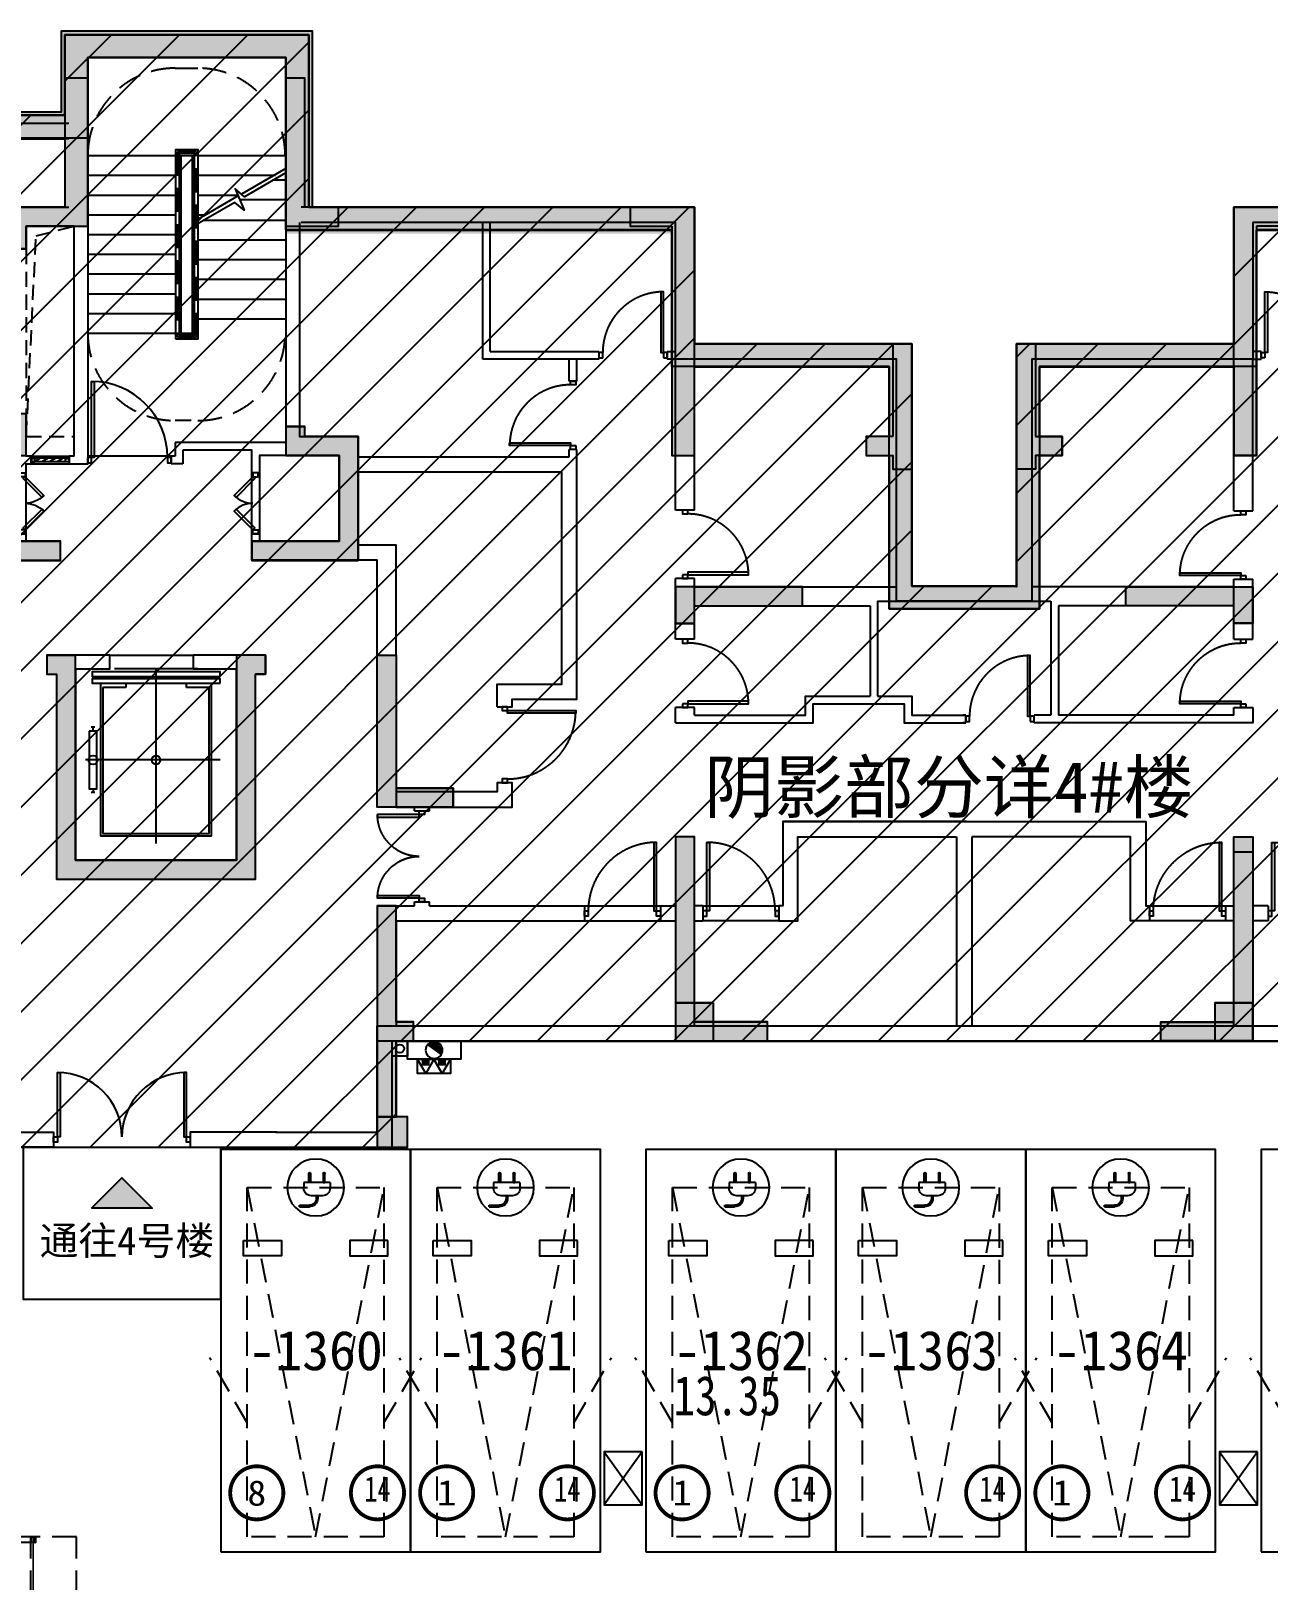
# Model space of a CAD drawing. Header units: millimetres. Extents: x 693907 to 1906102, y -24098 to 332602.
# Drawn here: x 892519 to 908807, y 85661 to 106060 of the extents above; entities that cross this region are included whole.
import ezdxf
from ezdxf.enums import TextEntityAlignment as Align
from ezdxf.xclip import XClip

# ---------------------------------------------------------------- set-up
doc = ezdxf.new("R2010")
doc.units = ezdxf.units.MM
doc.header["$LTSCALE"] = 100
doc.header["$XCLIPFRAME"] = 0
for name, pattern in [('A6-DK-B1F$0$HIDDEN2', [4.7625, 3.175, -1.5875]), ('A6-DK-B1F$0$X-DK-BF1$0$X-DK-BF1$0$DK-WALL-B1F$0$HIDDEN2', [4.7625, 3.175, -1.5875]), ('XG-130-CORE-B1F$0$ACO-DASHED', [3, 2, -1]), ('XG-130-CORE-B1F$0$XG-14CORE-SF$0$X1-CORE-SF$0$HIDDEN2', [4.7625, 3.175, -1.5875])]:
    doc.linetypes.add(name, pattern=pattern)
doc.layers.get('Defpoints').update_dxf_attribs({"color": 189})
for name, color, linetype in [('-ACO-TTLB', 153, 'Continuous'), ('4#-HW-B1F$0$S-HATCH-X', 251, 'Continuous'), ('4#-W-B1F$0$S-COLUMN-S', 2, 'Continuous'), ('4#-W-B1F$0$S-WALL-S', 4, 'Continuous'), ('A-HATCH', 251, 'Continuous'), ('A-ROOM-IDEN', 31, 'Continuous'), ('A-WIND-IDEN', 244, 'Continuous'), ('A6-DK-B1F$0$A-PRKG', 175, 'A6-DK-B1F$0$HIDDEN2'), ('A6-DK-B1F$0$A-PRKG-SIGN', 252, 'Continuous'), ('A6-DK-B1F$0$DK-WALL-B1F$0$A-MARK', 232, 'Continuous'), ('A6-DK-B1F$0$X-DK-BF1$0$X-DK-BF1$0$DK-WALL-B1F$0$A-DOOR', 190, 'Continuous'), ('A6-W-B1$0$S-WALL-S', 4, 'Continuous'), ('a_parking_number', 120, 'Continuous'), ('a_parking_price', 211, 'Continuous'), ('TP-DK-1(xhs)$0$P-J-DIM-L', 70, 'Continuous'), ('TP-DK-1(xhs)$0$P-X-L', 240, 'Continuous'), ('TP-DK-1(xhs)$0$P-X-M', 2, 'Continuous'), ('TP-DK-1(xhs)$0$P-X-X', 1, 'Continuous'), ('X4-B1F$0$A-CONC', 30, 'Continuous'), ('X4-B1F$0$A-DOOR', 190, 'Continuous'), ('X4-B1F$0$A-STAIR', 142, 'Continuous'), ('X4-B1F$0$xref(dwg引用图层)', 7, 'Continuous'), ('XA6-130-S-B1F$0$A-DOOR', 190, 'Continuous'), ('XA6-130-S-B1F$0$A-STAIR', 142, 'Continuous'), ('XA6-130-S-B1F$0$A-WALL', 2, 'Continuous'), ('XG-130-CORE-B1F$0$A-DOOR', 190, 'Continuous'), ('XG-130-CORE-B1F$0$A-EVTR', 193, 'Continuous'), ('XG-130-CORE-B1F$0$A-HOLE-FLOR', 242, 'Continuous'), ('XG-130-CORE-B1F$0$A-SILL', 135, 'Continuous'), ('XG-130-CORE-B1F$0$A-STAIR', 142, 'Continuous'), ('XG-130-CORE-B1F$0$A-WALL', 2, 'Continuous'), ('XG-130-CORE-B1F$0$XG-14CORE-SF$0$A-STAIR', 142, 'Continuous'), ('XG-130-CORE-B1F$0$XG-14CORE-SF$0$X1-CORE-SF$0$A-INDEX', 134, 'Continuous'), ('XG-130-CORE-B1F$0$XG-14CORE-SF$0$X1-CORE-SF$0$A-RAIL', 55, 'Continuous'), ('XG-130-CORE-B1F$0$XG-14CORE-SF$0$X1-CORE-SF$0$A-STAIR', 142, 'Continuous'), ('XG-130-CORE-B1F$0$XU-3A-28F-SF$0$A-WIND', 126, 'Continuous'), ('xref(dwg引用图层)', 7, 'Continuous')]:
    doc.layers.add(name, color=color, linetype=linetype)
for name, color, linetype, plot in [('4#-HW-B1F$0$S-EDIT', 241, 'Continuous', False), ('A6-W-B1$0$S-EDIT', 241, 'Continuous', False), ('XG-130-CORE-B1F$0$XG-14CORE-SF$0$X1-CORE-SF$0$-ACO-PLTW', 220, 'XG-130-CORE-B1F$0$XG-14CORE-SF$0$X1-CORE-SF$0$HIDDEN2', False)]:
    doc.layers.add(name, color=color, linetype=linetype, plot=plot)
doc.layers.add('LVTRY', color=6, linetype='Continuous', lineweight=18)
doc.layers.add('PUB_TEXT', color=7, linetype='Continuous', lineweight=15)
doc.styles.add('-黑体', font='simhei.ttf')
doc.styles.add('华文细黑', font='STXIHEI.TTF')
doc.styles.add('黑体', font='simhei.ttf', dxfattribs={"width": 0.8})

# ---------------------------------------------------------------- blocks, each defined once
blk = doc.blocks.new('*U160')
for p, q in [((-25, 0), (-25, 500)), ((25, 0), (25, 500))]:
    blk.add_line(p, q)
for points in [[(25, 500), (-25, 500), (-25, 450), (25, 450)], [(25, 500), (-25, 500), (-25, 450), (25, 450)], [(22, 497), (-22, 497), (-22, 453), (22, 453)], [(22, 497), (-22, 497), (-22, 453), (22, 453)], [(16, 395), (13, 395), (13, 399), (-16, 445), (-16, 450), (-13, 450), (-13, 446), (16, 400), (16, 395)], [(16, 295), (13, 295), (13, 299), (-16, 345), (-16, 350), (-13, 350), (-13, 346), (16, 300), (16, 295)], [(16, 195), (13, 195), (13, 199), (-16, 245), (-16, 250), (-13, 250), (-13, 246), (16, 200), (16, 195)], [(25, 0), (-25, 0), (-25, 50), (25, 50)], [(25, 0), (-25, 0), (-25, 50), (25, 50)], [(22, 3), (-22, 3), (-22, 47), (22, 47)], [(22, 3), (-22, 3), (-22, 47), (22, 47)], [(16, 95), (13, 95), (13, 99), (-16, 145), (-16, 150), (-13, 150), (-13, 146), (16, 100), (16, 95)]]:
    blk.add_lwpolyline(points, close=True)
blk = doc.blocks.new('*U161')
for points in [[(-1100, -35), (-1050, -35), (-1050, 35), (-1100, 35)], [(-50, -35), (0, -35), (0, 35), (-50, 35)], [(-85, -1035), (-85, -35), (-50, -35), (-50, -1035)]]:
    blk.add_lwpolyline(points, close=True)
blk.add_arc((-50, -35), 1000, 180, 270)
blk = doc.blocks.new('XG-130-CORE-B1F$0$DT-YL')
for p, q in [((13512, 6200), (12412, 6200)), ((12962, 3900), (12962, 6200)), ((12562, 5955), (12262, 5955)), ((12562, 6010), (12562, 5955)), ((13362, 5955), (13362, 6010)), ((13662, 5955), (13362, 5955)), ((12156, 5430), (12106, 5430)), ((12131, 5380), (12131, 5430)), ((13806, 5000), (12031, 5000)), ((12156, 4570), (12106, 4570)), ((12131, 4620), (12131, 4570))]:
    blk.add_line(p, q)
for points in [[(13806, 6100), (13806, 6160), (12118, 6160), (12118, 6100)], [(13806, 6010), (13806, 6070), (12118, 6070), (12118, 6010)], [(12081, 5380), (12081, 4620), (12181, 4620), (12181, 5380)]]:
    blk.add_lwpolyline(points, close=True)
for points in [[(12231, 6010), (12231, 4000), (13693, 4000), (13693, 6010)], [(12262, 5955), (12262, 4030), (13662, 4030), (13662, 5955)]]:
    blk.add_lwpolyline(points)
blk.add_circle((12131, 5000), 60)
at = {"extrusion": (0, 0, -1)}
blk.add_ellipse((12962, 5000), major_axis=(60.1, 0), ratio=0.918919, start_param=4.712389, end_param=10.995574, dxfattribs=at)
blk = doc.blocks.new('*U162')
at = {"linetype": 'ByBlock', "lineweight": -2}
for points in [[(322, 258), (75, 10), (50, 35), (297, 282)], [(478, 258), (725, 10), (750, 35), (503, 282)], [(0, 35), (50, 35), (50, -35), (0, -35)], [(800, 35), (750, 35), (750, -35), (800, -35)]]:
    blk.add_lwpolyline(points, close=True, dxfattribs=at)
for centre, start, end in [((50, 35), 0, 45), ((750, 35), 135, 180)]:
    blk.add_arc(centre, 350, start, end, dxfattribs=at)
blk = doc.blocks.new('XG-130-CORE-B1F')
at = {"const_width": 0.25}
blk.add_lwpolyline([(8240, 9020, 1), (8240, 9020, 1)], format="xyb", close=True, dxfattribs=at)
at = {"layer": 'XG-130-CORE-B1F$0$A-HOLE-FLOR', "linetype": 'XG-130-CORE-B1F$0$ACO-DASHED'}
blk.add_lwpolyline([(8940, 9270), (9570, 9270), (9570, 12040), (8940, 12040)], close=True, dxfattribs=at)
blk.add_lwpolyline([(8940, 9270), (9069, 11912), (9570, 12040)], dxfattribs=at)
at = {"layer": 'XG-130-CORE-B1F$0$A-SILL'}
for points in [[(9005, 9010), (9505, 9010)], [(9005, 8910), (9505, 8910)]]:
    blk.add_lwpolyline(points, dxfattribs=at)
at = {"layer": 'XG-130-CORE-B1F$0$A-STAIR'}
blk.add_lwpolyline([(10040, 6390), (11140, 6390)], dxfattribs=at)
at = {"layer": 'XG-130-CORE-B1F$0$A-WALL'}
for p, q in [((12360, 14260), (12360, 9190)), ((10900, 9190), (10900, 9010)), ((10850, 9010), (10850, 8910)), ((11000, 9090), (11000, 8910))]:
    blk.add_line(p, q, dxfattribs=at)
for points in [[(12360, 14260), (9750, 14260), (9750, 8990)], [(9570, 9010), (9570, 12040), (8940, 12040), (8940, 11740), (8690, 11740), (8690, 12290), (9500, 12290)], [(12540, 11989), (12540, 9270), (13310, 9270), (13310, 7640), (11910, 7640), (11910, 7990), (12010, 7990), (12010, 7890), (13060, 7890), (13060, 9020), (12010, 9020), (12010, 8790), (11910, 8790), (11910, 9090), (11000, 9090)], [(8840, 8790), (8940, 8790), (8940, 8910), (9005, 8910), (9005, 9010), (8940, 9010), (8940, 9570), (8690, 9570), (8690, 9270), (7990, 9270), (7990, 7640), (9390, 7640), (9390, 7890), (8940, 7890), (8940, 7990), (8840, 7990), (8840, 7890), (8240, 7890), (8240, 9020), (8840, 9020)], [(12360, 9190), (10900, 9190)], [(8840, 9020), (8840, 8910)], [(8840, 9020), (8840, 8790)], [(9570, 9010), (9505, 9010)], [(9505, 9010), (9505, 8910), (9750, 8910), (9750, 8990), (9750, 8990)], [(10900, 9010), (10850, 9010)], [(11000, 8910), (10850, 8910)], [(11710, 6390), (11140, 6390), (11140, 6210), (11710, 6210), (11710, 3690), (9590, 3690), (9590, 6210), (10040, 6210), (10040, 6390), (9590, 6390)]]:
    blk.add_lwpolyline(points, dxfattribs=at)
at = {"layer": 'XG-130-CORE-B1F$0$XG-14CORE-SF$0$A-STAIR'}
for p, q in [((8840, 8790), (8840, 7990)), ((8940, 7990), (8940, 8790)), ((11910, 7990), (11910, 8790)), ((12010, 8790), (12010, 7990))]:
    blk.add_line(p, q, dxfattribs=at)
blk.add_lwpolyline([(10850, 9010), (9750, 9010)], dxfattribs=at)
at = {"layer": 'XG-130-CORE-B1F$0$XG-14CORE-SF$0$X1-CORE-SF$0$-ACO-PLTW'}
blk.add_line((11180, 13020), (10930, 13020), dxfattribs=at)
blk.add_lwpolyline([(10930, 13020), (10930, 10580), (11180, 10580), (11180, 13020)], dxfattribs=at)
at = {"layer": 'XG-130-CORE-B1F$0$XG-14CORE-SF$0$X1-CORE-SF$0$A-INDEX'}
for points in [[(12360, 12742), (11815, 12428), (11692, 12530), (11808, 12250), (11685, 12352), (11130, 12032)], [(12360, 12800), (11774, 12462)], [(11731, 12437), (11130, 12090)]]:
    blk.add_lwpolyline(points, dxfattribs=at)
at = {"layer": 'XG-130-CORE-B1F$0$XG-14CORE-SF$0$X1-CORE-SF$0$A-RAIL'}
for points in [[(10905, 10555), (11205, 10555), (11205, 13045), (10905, 13045)], [(10955, 10605), (11155, 10605), (11155, 12995), (10955, 12995)]]:
    blk.add_lwpolyline(points, close=True, dxfattribs=at)
at = {"layer": 'XG-130-CORE-B1F$0$XG-14CORE-SF$0$X1-CORE-SF$0$A-STAIR'}
for p, q in [((9750, 12970), (10905, 12970)), ((10955, 12970), (11155, 12970)), ((10980, 10630), (10980, 12970)), ((11130, 10630), (11130, 12970)), ((11205, 12970), (12360, 12970)), ((9750, 12710), (10905, 12710)), ((10955, 12720), (10980, 12720)), ((11130, 12710), (11155, 12710)), ((11205, 12710), (12222, 12710)), ((12200, 12650), (12360, 12650)), ((9750, 12450), (10905, 12450)), ((10955, 12460), (10980, 12460)), ((11130, 12450), (11155, 12450)), ((11205, 12450), (11721, 12450)), ((11750, 12390), (12360, 12390)), ((9750, 12190), (10905, 12190)), ((10955, 12200), (10980, 12200)), ((11130, 12190), (11155, 12190)), ((11205, 12190), (11304, 12190)), ((11282, 12120), (12360, 12120)), ((9750, 11930), (10905, 11930)), ((10955, 11940), (10980, 11940)), ((11130, 11860), (11155, 11860)), ((11205, 11860), (12360, 11860)), ((9750, 11670), (10905, 11670)), ((10955, 11680), (10980, 11680)), ((11130, 11600), (11155, 11600)), ((11205, 11600), (12360, 11600)), ((9750, 11410), (10905, 11410)), ((10955, 11420), (10980, 11420)), ((11130, 11340), (11155, 11340)), ((11205, 11340), (12360, 11340)), ((9750, 11150), (10905, 11150)), ((10955, 11160), (10980, 11160)), ((11130, 11080), (11155, 11080)), ((11205, 11080), (12360, 11080)), ((9750, 10890), (10905, 10890)), ((10955, 10900), (10980, 10900)), ((11130, 10820), (11155, 10820)), ((11205, 10820), (12360, 10820)), ((9750, 10630), (10905, 10630)), ((10955, 10630), (11155, 10630))]:
    blk.add_line(p, q, dxfattribs=at)
at = {"layer": 'XG-130-CORE-B1F$0$XG-14CORE-SF$0$X1-CORE-SF$0$A-STAIR', "linetype": 'XG-130-CORE-B1F$0$XG-14CORE-SF$0$X1-CORE-SF$0$HIDDEN2'}
for points in [[(10900, 14120), (11200, 14120)], [(11110, 9480), (10900, 9480)]]:
    blk.add_lwpolyline(points, dxfattribs=at)
for centre, start, end in [((10900, 12970), 90, 180), ((11200, 12970), 0, 90), ((10900, 10630), 180, 270), ((11200, 10630), 270, 0)]:
    blk.add_arc(centre, 1150, start, end, dxfattribs=at)
at = {"layer": 'XG-130-CORE-B1F$0$A-DOOR'}
for name, p, rotation in [('*U161', (9750, 8960), 180), ('*U162', (11960, 7990), 90)]:
    blk.add_blockref(name, p, dxfattribs=dict(at, rotation=rotation))
at = {"layer": 'XG-130-CORE-B1F$0$A-DOOR', "xscale": -1, "rotation": 270}
blk.add_blockref('*U162', (8890, 7990), dxfattribs=at)
at = {"layer": 'XG-130-CORE-B1F$0$A-EVTR'}
blk.add_blockref('XG-130-CORE-B1F$0$DT-YL', (-2312, 10), dxfattribs=at)
at = {"layer": 'XG-130-CORE-B1F$0$XU-3A-28F-SF$0$A-WIND', "rotation": 90}
blk.add_blockref('*U160', (9505, 8960), dxfattribs=at)
blk = doc.blocks.new('*U101')
for points in [[(-85, 835), (-85, 35), (-50, 35), (-50, 835)], [(-900, -35), (-850, -35), (-850, 35), (-900, 35)], [(-50, -35), (0, -35), (0, 35), (-50, 35)]]:
    blk.add_lwpolyline(points, close=True)
blk.add_arc((-50, 35), 800, 90, 180)
blk = doc.blocks.new('*U102')
for points in [[(-850, 35), (-900, 35), (-900, -35), (-850, -35)], [(0, 35), (-50, 35), (-50, -35), (0, -35)], [(-815, -835), (-815, -35), (-850, -35), (-850, -835)]]:
    blk.add_lwpolyline(points, close=True)
blk.add_arc((-850, -35), 800, 270, 0)
blk = doc.blocks.new('*U98')
for points in [[(-815, 835), (-815, 35), (-850, 35), (-850, 835)], [(-850, -35), (-900, -35), (-900, 35), (-850, 35)], [(0, -35), (-50, -35), (-50, 35), (0, 35)]]:
    blk.add_lwpolyline(points, close=True)
blk.add_arc((-850, 35), 800, 0, 90)
blk = doc.blocks.new('*U95')
at = {"linetype": 'ByBlock', "lineweight": -2}
for points in [[(0, -35), (50, -35), (50, 35), (0, 35)], [(1150, -35), (1200, -35), (1200, 35), (1150, 35)], [(85, -585), (85, -35), (50, -35), (50, -585)], [(1115, -585), (1115, -35), (1150, -35), (1150, -585)]]:
    blk.add_lwpolyline(points, close=True, dxfattribs=at)
for centre, start, end in [((50, -35), 270, 0), ((1150, -35), 180, 270)]:
    blk.add_arc(centre, 550, start, end, dxfattribs=at)
blk = doc.blocks.new('*U96')
at = {"color": 0, "linetype": 'ByBlock', "lineweight": -2}
for points in [[(50, -35), (0, -35), (0, 35), (50, 35)], [(1000, -35), (950, -35), (950, 35), (1000, 35)], [(85, -935), (85, -35), (50, -35), (50, -935)]]:
    blk.add_lwpolyline(points, close=True, dxfattribs=at)
blk.add_arc((50, -35), 900, 270, 0, dxfattribs=at)
blk = doc.blocks.new('*U97')
at = {"color": 0, "linetype": 'ByBlock', "lineweight": -2}
for points in [[(85, 935), (85, 35), (50, 35), (50, 935)], [(50, 35), (0, 35), (0, -35), (50, -35)], [(1000, 35), (950, 35), (950, -35), (1000, -35)]]:
    blk.add_lwpolyline(points, close=True, dxfattribs=at)
blk.add_arc((50, 35), 900, 360, 90, dxfattribs=at)
blk = doc.blocks.new('*U99')
at = {"color": 0, "linetype": 'ByBlock', "lineweight": -2}
for points in [[(85, 935), (85, 35), (50, 35), (50, 935)], [(50, 35), (0, 35), (0, -35), (50, -35)], [(1000, 35), (950, 35), (950, -35), (1000, -35)]]:
    blk.add_lwpolyline(points, close=True, dxfattribs=at)
blk.add_arc((50, 35), 900, 360, 90, dxfattribs=at)
blk = doc.blocks.new('XA6-130-S-B1F')
at = {"layer": 'XA6-130-S-B1F$0$A-STAIR'}
for points in [[(16290, 3090), (17290, 3090)], [(17850, 3090), (18850, 3090)], [(23730, 3090), (24730, 3090)], [(16290, 2890), (17290, 2890)], [(18850, 2890), (17850, 2890)], [(24730, 2890), (23730, 2890)]]:
    blk.add_lwpolyline(points, dxfattribs=at)
at = {"layer": 'XA6-130-S-B1F$0$A-WALL'}
for points in [[(9500, 13390), (5680, 13390), (5680, 12290), (3560, 12290), (3560, 10490), (700, 10490)], [(9500, 13190), (5880, 13190), (5880, 12090), (3810, 12090), (3810, 10290), (900, 10290), (900, 7090), (150, 7090), (150, 1510), (7740, 1510), (7740, 110), (9750, 110)], [(30020, 12290), (24840, 12290), (24840, 10490), (21980, 10490), (21980, 7300), (20600, 7300), (20600, 10490), (17740, 10490), (17740, 12290), (12560, 12290)], [(12540, 12090), (12540, 9270)], [(30020, 12090), (25090, 12090), (25090, 10290), (22180, 10290), (22180, 7100), (20400, 7100), (20400, 10290), (17490, 10290), (17490, 12090), (12560, 12090)], [(14950, 10290), (14950, 12090)], [(15050, 10390), (15050, 12090)], [(3560, 10490), (700, 10490), (700, 7290), (-100, 7290), (-100, 1310), (7540, 1310), (7540, -90), (9750, -90)], [(16480, 10290), (14950, 10290)], [(15050, 10390), (16480, 10390)], [(16090, 10000), (16090, 10290)], [(16190, 10000), (16190, 10290)], [(16480, 10390), (16480, 10290)], [(17380, 10390), (17490, 10390)], [(17380, 10390), (17380, 10290)], [(17490, 10290), (17380, 10290)], [(17490, 8300), (17490, 10290)], [(17740, 8300), (17740, 10290)], [(24840, 8290), (24840, 10290)], [(25200, 10390), (25090, 10390)], [(25090, 8290), (25090, 10290)], [(25090, 10290), (25200, 10290)], [(25200, 10390), (25200, 10290)], [(16190, 10000), (16090, 10000)], [(12560, 9270), (13310, 9270)], [(13310, 9000), (13310, 9270)], [(13310, 9000), (16090, 9000)], [(15140, 5710), (15340, 5710), (15340, 5810), (16190, 5810), (16190, 9000)], [(16090, 9000), (16090, 9100)], [(16190, 9100), (16090, 9100)], [(16190, 9000), (16190, 9100)], [(13810, 6390), (13810, 7840), (13310, 7840), (13310, 8800)], [(15140, 5710), (15140, 6010), (15990, 6010), (15990, 8800), (13310, 8800)], [(17740, 8300), (17490, 8300)], [(24840, 8290), (25090, 8290)], [(13560, 6390), (13560, 7640), (13310, 7640)], [(17490, 6600), (17490, 7400)], [(17740, 7400), (17490, 7400)], [(17740, 6600), (17740, 7400)], [(24840, 7390), (25090, 7390)], [(24840, 6600), (24840, 7390)], [(25090, 6600), (25090, 7390)], [(17740, 7290), (20400, 7290)], [(24840, 7290), (22180, 7290)], [(17740, 7040), (20050, 7040)], [(20050, 7040), (20050, 5850)], [(20150, 7100), (22430, 7100)], [(20150, 7100), (20150, 5850)], [(22430, 7100), (22430, 5600)], [(24830, 7040), (22530, 7040)], [(22530, 7040), (22530, 5600)], [(17740, 6600), (17490, 6600)], [(24840, 6600), (25090, 6600)], [(9210, 6390), (9210, 6140)], [(9210, 6390), (9590, 6390)], [(12090, 6390), (11710, 6390)], [(12090, 6390), (12090, 6140)], [(9210, 6140), (9340, 6140)], [(9590, 6210), (9590, 3690), (11710, 3690), (11710, 6210)], [(12090, 6140), (11960, 6140)], [(17490, 5500), (19300, 5500), (19300, 5750), (20500, 5750), (20500, 5500), (21310, 5500)], [(17740, 5600), (19200, 5600), (19200, 5850), (20050, 5850)], [(20150, 5850), (20600, 5850), (20600, 5600), (21310, 5600)], [(17490, 5500), (17490, 5700)], [(17740, 5700), (17490, 5700)], [(17740, 5600), (17740, 5700)], [(21310, 5600), (21270, 5600)], [(21310, 5500), (21310, 5600)], [(21310, 5500), (21310, 5600)], [(25090, 5700), (25090, 5500), (22210, 5500)], [(22430, 5600), (22210, 5600)], [(22210, 5500), (22210, 5600)], [(24840, 5600), (22530, 5600)], [(24840, 5700), (25090, 5700)], [(24840, 5600), (24840, 5700)], [(21310, 5500), (21270, 5500)], [(14250, 4390), (15340, 4390), (15340, 4710), (15140, 4710), (15140, 4590), (13810, 4590)], [(13810, 4390), (14050, 4390)], [(14050, 4340), (14050, 4390)], [(14050, 4340), (14250, 4340)], [(14250, 4340), (14250, 4390)], [(21320, 4200), (18900, 4200), (18900, 3090), (18850, 3090), (18850, 2890), (19100, 2890), (19100, 4000), (21190, 4000)], [(18900, 4200), (23680, 4200), (23680, 3090), (23730, 3090), (23730, 2890), (23480, 2890), (23480, 4000), (21390, 4000)], [(21190, 4000), (21190, 1510)], [(21390, 4000), (21390, 1510)], [(24840, 1510), (24840, 3800), (25090, 3800), (25090, 1510)], [(13560, 3090), (14050, 3090)], [(13560, 3090), (13560, 1510)], [(14050, 3140), (14250, 3140)], [(14050, 3090), (14050, 3140)], [(14050, 3140), (14250, 3140)], [(14250, 3090), (14250, 3140)], [(14250, 3090), (16290, 3090)], [(16290, 3090), (16290, 2890)], [(17290, 3090), (17490, 3090)], [(17290, 3090), (17290, 2890)], [(17850, 3090), (17740, 3090)], [(17850, 3090), (17850, 2890)], [(24730, 3090), (24730, 2890)], [(24730, 3090), (24840, 3090)], [(25290, 3090), (25090, 3090)], [(25290, 3090), (25290, 2890)], [(13810, 2890), (16290, 2890)], [(13810, 2890), (13810, 1510)], [(17290, 2890), (17490, 2890)], [(17740, 1510), (17740, 2890)], [(17740, 2890), (17850, 2890)], [(24840, 2890), (24730, 2890)], [(24840, 1510), (24840, 2890)], [(25290, 2890), (25090, 2890)], [(11550, 110), (13560, 110), (13560, 1510), (29020, 1510), (29020, 110), (31030, 110)], [(11550, -90), (13760, -90), (13760, 1310), (28820, 1310), (28820, -90), (31030, -90)]]:
    blk.add_lwpolyline(points, dxfattribs=at)
at = {"layer": 'XA6-130-S-B1F$0$A-DOOR'}
for name, p in [('*U101', (17380, 10340)), ('*U97', (17850, 2990))]:
    blk.add_blockref(name, p, dxfattribs=at)
at = {"layer": 'XA6-130-S-B1F$0$A-DOOR', "xscale": -1}
for name, p in [('*U101', (25200, 10340)), ('*U97', (24730, 2990))]:
    blk.add_blockref(name, p, dxfattribs=at)
at = {"layer": 'XA6-130-S-B1F$0$A-DOOR'}
for name, p, rotation in [('*U98', (16140, 10000), 90), ('*U102', (17615, 8300), 90), ('*U102', (17615, 6600), 90), ('*U102', (21310, 5550), 180), ('*U99', (15240, 5710), 270), ('*U96', (17290, 2990), 180)]:
    blk.add_blockref(name, p, dxfattribs=dict(at, rotation=rotation))
at = {"layer": 'XA6-130-S-B1F$0$A-DOOR', "xscale": -1}
for name, p, rotation in [('*U102', (24965, 8290), 270), ('*U102', (24965, 6600), 270), ('*U95', (14150, 3140), 270), ('*U96', (25290, 2990), 180)]:
    blk.add_blockref(name, p, dxfattribs=dict(at, rotation=rotation))
blk = doc.blocks.new('*U154')
at = {"linetype": 'ByBlock', "lineweight": -2}
for points in [[(85, 885), (85, 35), (50, 35), (50, 885)], [(1715, 885), (1715, 35), (1750, 35), (1750, 885)], [(0, 35), (50, 35), (50, -35), (0, -35)], [(1750, 35), (1800, 35), (1800, -35), (1750, -35)]]:
    blk.add_lwpolyline(points, close=True, dxfattribs=at)
for centre, start, end in [((50, 35), 0, 90), ((1750, 35), 90, 180)]:
    blk.add_arc(centre, 850, start, end, dxfattribs=at)
blk = doc.blocks.new('X4-B1F')
at = {"layer": 'X4-B1F$0$A-CONC'}
for points in [[(8162, 110), (9300, 110), (9300, -90), (8269, -90)], [(12238, 110), (11100, 110), (11100, -90), (12342, -90)]]:
    blk.add_lwpolyline(points, dxfattribs=at)
at = {"layer": 'X4-B1F$0$A-STAIR'}
for points in [[(8900, -90), (11500, -90)], [(8900, -90), (8900, -2090), (11500, -2090), (11500, -90)]]:
    blk.add_lwpolyline(points, dxfattribs=at)
ref = blk.add_blockref('XA6-130-S-B1F', (0, 0))
XClip(ref).set_block_clipping_path([(-2000.0000000001, -1000), (8285.099959881, -1000), (8285.099959881, 1240.1551048407), (12225.9127368871, 1240.1551048407), (12225.9127368871, -1000), (30200.0000062791, -1000), (30200.0000062791, 988.1513890704), (33245.6530441269, 988.1513890704), (33245.6530441269, -1000), (43579.9999999999, -1000), (43579.9999999999, 14900), (-2000.0000000001, 14900)])
at = {"layer": 'X4-B1F$0$A-DOOR'}
blk.add_blockref('*U154', (9300, 10), dxfattribs=at)
at = {"layer": 'X4-B1F$0$xref(dwg引用图层)'}
blk.add_blockref('XG-130-CORE-B1F', (0, 0), dxfattribs=at)
blk = doc.blocks.new('4#-HW-B1F')
at = {"layer": '4#-HW-B1F$0$S-HATCH-X'}
for points in [[(33180, 13540), (37180, 13540), (37180, 12290), (39020, 12290), (39020, 10490), (41880, 10490), (41880, 7290), (42680, 7290), (42680, 6390), (43680, 6390), (43680, 2790), (42680, 2790), (42680, 1310), (35140, 1310), (35140, 310), (35140, -90), (33150, -90), (33150, 210), (34840, 210), (34840, 310), (34840, 1610), (42380, 1610), (42380, 3090), (43380, 3090), (43380, 6090), (42380, 6090), (42380, 6990), (41580, 6990), (41580, 10190), (38720, 10190), (38720, 11990), (36830, 11990), (36830, 13190), (32830, 13190), (32830, 14260), (30220, 14260), (30220, 11990), (25140, 11990), (25140, 10190), (22280, 10190), (22280, 7000), (20300, 7000), (20300, 10190), (17440, 10190), (17440, 11940), (12360, 11940), (12360, 14260), (9750, 14260), (9750, 13190), (5880, 13190), (5880, 11990), (3860, 11990), (3860, 10190), (950, 10190), (950, 10490), (3560, 10490), (3560, 12290), (5530, 12290), (5530, 13540), (9400, 13540), (9400, 14610), (12710, 14610), (12710, 12290), (17740, 12290), (17740, 10490), (20600, 10490), (20600, 7300), (21980, 7300), (21980, 10490), (24840, 10490), (24840, 12290), (29870, 12290), (29870, 14610), (33180, 14610)], [(8690, 11740), (8940, 11740), (8940, 12040), (9750, 12040), (9750, 13990), (9450, 13990), (9450, 12290), (8690, 12290)], [(12360, 12040), (13050, 12040), (13050, 12290), (12610, 12290), (12610, 13990), (12360, 13990)], [(17440, 12040), (17440, 9020), (17740, 9020), (17740, 12290), (16890, 12290), (16890, 12040)], [(25140, 12040), (25140, 9020), (24840, 9020), (24840, 12290), (25690, 12290), (25690, 12040)], [(20350, 9270), (20000, 9270), (20000, 9020), (20350, 9020), (20350, 8840), (20600, 8840), (20600, 10490), (20350, 10490)], [(22230, 9270), (22580, 9270), (22580, 9020), (22230, 9020), (22230, 8840), (21980, 8840), (21980, 10490), (22230, 10490)], [(7990, 9270), (7990, 7640), (9390, 7640), (9390, 7710), (9390, 7890), (8240, 7890), (8240, 9020), (8940, 9020), (8940, 9570), (8690, 9570), (8690, 9270)], [(13060, 7890), (11910, 7890), (11910, 7710), (11910, 7640), (13310, 7640), (13310, 9270), (12610, 9270), (12610, 9400), (12360, 9400), (12360, 9020), (13060, 9020)], [(17490, 6810), (17740, 6810), (17740, 7040), (19160, 7040), (19160, 7290), (19060, 7290), (17490, 7290)], [(25090, 6810), (24840, 6810), (24840, 7040), (23420, 7040), (23420, 7290), (23520, 7290), (25090, 7290)], [(9590, 6390), (9210, 6390), (9210, 6140), (9340, 6140), (9340, 3440), (11960, 3440), (11960, 6140), (12090, 6140), (12090, 6390), (11710, 6390), (11710, 3690), (9590, 3690)], [(13560, 6390), (13810, 6390), (13810, 4390), (13560, 4390)], [(14560, 4390), (14560, 4640), (13810, 4640), (13810, 4390)], [(17490, 1310), (18700, 1310), (18700, 1560), (17740, 1560), (17740, 4000), (17490, 4000)], [(25090, 1310), (23880, 1310), (23880, 1560), (24840, 1560), (24840, 4000), (25090, 4000)], [(13560, 1310), (14040, 1310), (14040, 1560), (13810, 1560), (13810, 3090), (13560, 3090)], [(17990, 1810), (17490, 1810), (17490, 1310), (17990, 1310)], [(25090, 1810), (24590, 1810), (24590, 1310), (25090, 1310)], [(13560, 310), (13560, 1310), (13810, 1310), (13810, 310)], [(13960, 310), (13560, 310), (13560, -90), (13960, -90)]]:
    blk.add_hatch(color=256, dxfattribs=at).paths.add_polyline_path(points)
at = {"layer": '4#-HW-B1F$0$S-EDIT'}
for points in [[(36830, 13190), (32830, 13190), (32830, 14260), (30220, 14260), (30220, 11990), (25140, 11990), (25140, 10190), (22280, 10190), (22280, 7000), (20300, 7000), (20300, 10190), (17440, 10190), (17440, 11990), (12360, 11990), (12360, 14260), (9750, 14260), (9750, 13200), (5850, 13200)], [(5550, 13500), (9450, 13500), (9450, 14560), (12660, 14560), (12660, 12290), (17740, 12290), (17740, 10490), (20600, 10490), (20600, 7300), (21980, 7300), (21980, 10490), (24840, 10490), (24840, 12290), (29920, 12290), (29920, 14560), (33130, 14560), (33130, 13490), (37130, 13490)], [(13810, 4640), (14560, 4640), (14560, 4390), (13810, 4390)]]:
    blk.add_lwpolyline(points, dxfattribs=at)
for points in [[(8690, 11740), (8940, 11740), (8940, 12040), (9750, 12040), (9750, 13990), (9450, 13990), (9450, 12290), (8690, 12290)], [(12360, 12040), (13050, 12040), (13050, 12290), (12610, 12290), (12610, 13990), (12360, 13990)], [(17440, 12040), (17440, 9020), (17740, 9020), (17740, 12290), (16890, 12290), (16890, 12040)], [(25140, 12040), (25140, 9020), (24840, 9020), (24840, 12290), (25690, 12290), (25690, 12040)], [(20350, 9270), (20000, 9270), (20000, 9020), (20350, 9020), (20350, 8840), (20600, 8840), (20600, 10490), (20350, 10490)], [(22230, 9270), (22580, 9270), (22580, 9020), (22230, 9020), (22230, 8840), (21980, 8840), (21980, 10490), (22230, 10490)], [(7990, 9270), (7990, 7640), (9390, 7640), (9390, 7710), (9390, 7710), (9390, 7890), (8240, 7890), (8240, 9020), (8940, 9020), (8940, 9570), (8690, 9570), (8690, 9270)], [(13060, 7890), (11910, 7890), (11910, 7710), (11910, 7710), (11910, 7640), (13310, 7640), (13310, 9270), (12610, 9270), (12610, 9400), (12360, 9400), (12360, 9020), (13060, 9020)], [(17490, 6810), (17740, 6810), (17740, 7040), (19160, 7040), (19160, 7290), (19060, 7290), (19060, 7290), (17490, 7290)], [(25090, 6810), (24840, 6810), (24840, 7040), (23420, 7040), (23420, 7290), (23520, 7290), (23520, 7290), (25090, 7290)], [(9590, 6390), (9210, 6390), (9210, 6140), (9340, 6140), (9340, 3440), (11960, 3440), (11960, 6140), (12090, 6140), (12090, 6390), (11710, 6390), (11710, 3690), (9590, 3690)], [(13560, 6390), (13810, 6390), (13810, 4390), (13560, 4390)], [(17490, 1310), (18700, 1310), (18700, 1560), (17740, 1560), (17740, 4000), (17490, 4000)], [(25090, 1310), (23880, 1310), (23880, 1560), (24840, 1560), (24840, 4000), (25090, 4000)], [(13560, 1310), (14040, 1310), (14040, 1560), (13810, 1560), (13810, 3090), (13560, 3090)], [(17990, 1810), (17490, 1810), (17490, 1310), (17990, 1310)], [(25090, 1810), (24590, 1810), (24590, 1310), (25090, 1310)], [(13560, 310), (13560, 1310), (13810, 1310), (13810, 310)], [(13960, 310), (13560, 310), (13560, -90), (13960, -90)]]:
    blk.add_lwpolyline(points, close=True, dxfattribs=at)
blk = doc.blocks.new('4#-W-B1F')
at = {"layer": '4#-W-B1F$0$S-COLUMN-S'}
for points in [[(17990, 1808.870049), (17490, 1808.870049), (17490, 1308.870049), (17990, 1308.870049)], [(25090, 1808.870049), (24590, 1808.870049), (24590, 1308.870049), (25090, 1308.870049)], [(13960, 308.870049), (13560, 308.870049), (13560, -91.129951), (13960, -91.129951)]]:
    blk.add_lwpolyline(points, close=True, dxfattribs=at)
at = {"layer": '4#-W-B1F$0$S-WALL-S', "color": 0, "linetype": 'ByBlock', "lineweight": -2}
for points in [[(37180, 13538.870049), (33180, 13538.870049), (33180, 14608.870049), (29870, 14608.870049), (29870, 12288.870049), (24840, 12288.870049), (24840, 10488.870049), (21980, 10488.870049), (21980, 7298.870049), (20600, 7298.870049), (20600, 10488.870049), (17740, 10488.870049), (17740, 12288.870049), (12710, 12288.870049), (12710, 14608.870049), (9400, 14608.870049), (9400, 13538.870049), (5530, 13538.870049)], [(5880, 13188.870049), (9450, 13188.870049), (9450, 12288.870049), (8690, 12288.870049)], [(8940, 12038.870049), (9750, 12038.870049), (9750, 13198.870049), (9750, 14258.870049), (12360, 14258.870049), (12360, 11988.870049), (17440, 11988.870049), (17440, 10188.870049), (17440, 9018.870049), (17740, 9018.870049), (17740, 10188.870049), (20300, 10188.870049), (20300, 9268.870049), (20000, 9268.870049), (20000, 9018.870049), (20300, 9018.870049), (20300, 6998.870049), (22280, 6998.870049), (22280, 9018.870049), (22580, 9018.870049), (22580, 9268.870049), (22280, 9268.870049), (22280, 10188.870049), (24840, 10188.870049), (24840, 9018.870049), (25140, 9018.870049), (25140, 10188.870049), (25140, 11988.870049), (30220, 11988.870049)], [(13810, 4388.870049), (14560, 4388.870049), (14560, 4638.870049), (13810, 4638.870049)]]:
    blk.add_lwpolyline(points, dxfattribs=at)
for points in [[(7990, 9268.870049), (7990, 7638.870049), (9390, 7638.870049), (9390, 7708.870049), (9390, 7708.870049), (9390, 7888.870049), (8240, 7888.870049), (8240, 9018.870049), (8940, 9018.870049), (8940, 9568.870049), (8690, 9568.870049), (8690, 9268.870049)], [(13060, 7888.870049), (11910, 7888.870049), (11910, 7708.870049), (11910, 7708.870049), (11910, 7638.870049), (13310, 7638.870049), (13310, 9268.870049), (12610, 9268.870049), (12610, 9398.870049), (12360, 9398.870049), (12360, 9018.870049), (13060, 9018.870049)], [(17490, 6808.870049), (17740, 6808.870049), (17740, 7038.870049), (19160, 7038.870049), (19160, 7288.870049), (19060, 7288.870049), (19060, 7288.870049), (17490, 7288.870049)], [(25090, 6808.870049), (24840, 6808.870049), (24840, 7038.870049), (23420, 7038.870049), (23420, 7288.870049), (23520, 7288.870049), (23520, 7288.870049), (25090, 7288.870049)], [(9590, 6388.870049), (9210, 6388.870049), (9210, 6138.870049), (9340, 6138.870049), (9340, 3438.870049), (11960, 3438.870049), (11960, 6138.870049), (12090, 6138.870049), (12090, 6388.870049), (11710, 6388.870049), (11710, 3688.870049), (9590, 3688.870049)], [(13810, 4388.870049), (13560, 4388.870049), (13560, 6388.870049), (13810, 6388.870049)], [(17490, 1308.870049), (18700, 1308.870049), (18700, 1558.870049), (17740, 1558.870049), (17740, 3998.870049), (17490, 3998.870049)], [(25090, 1308.870049), (23880, 1308.870049), (23880, 1558.870049), (24840, 1558.870049), (24840, 3998.870049), (25090, 3998.870049)], [(13560, 1308.870049), (13560, 308.870049), (13810, 308.870049), (13810, 1308.870049), (14040, 1308.870049), (14040, 1558.870049), (13810, 1558.870049), (13810, 3088.870049), (13560, 3088.870049)]]:
    blk.add_lwpolyline(points, close=True, dxfattribs=at)
blk = doc.blocks.new('BF1')
at = {"layer": 'xref(dwg引用图层)'}
for name in ['4#-HW-B1F', '4#-W-B1F']:
    blk.add_blockref(name, (141300, 91450), dxfattribs=at)
blk = doc.blocks.new('TP-DK-1(xhs)$0$PG01.1')
at = {"color": 1}
for p, q in [((108, 187), (0, 0)), ((80, 72), (66, 58)), ((89, 72), (66, 48)), ((99, 72), (66, 39)), ((109, 72), (66, 29)), ((118, 72), (66, 20)), ((128, 72), (66, 10)), ((138, 72), (66, 0)), ((147, 72), (76, 0)), ((150, 65), (85, 0)), ((150, 56), (94, 0)), ((150, 46), (104, 0)), ((216, 0), (108, 187)), ((150, 36), (114, 0)), ((150, 27), (123, 0)), ((150, 17), (133, 0)), ((150, 8), (142, 0)), ((324, 187), (216, 0)), ((296, 72), (282, 58)), ((305, 72), (282, 48)), ((315, 72), (282, 39)), ((325, 72), (282, 29)), ((334, 72), (282, 20)), ((344, 72), (282, 10)), ((354, 72), (282, 0)), ((363, 72), (292, 0)), ((366, 65), (301, 0)), ((366, 56), (310, 0)), ((366, 46), (320, 0)), ((432, 0), (324, 187)), ((366, 36), (330, 0)), ((366, 27), (339, 0)), ((366, 17), (349, 0)), ((366, 8), (358, 0))]:
    blk.add_line(p, q, dxfattribs=at)
at = {"color": 2}
for p, q in [((0, 0), (216, 0)), ((216, 0), (432, 0))]:
    blk.add_line(p, q, dxfattribs=at)
at = {"color": 1}
for points in [[(0, 0), (436, 0), (436, 190), (0, 190)], [(66, 72), (150, 72), (150, 0), (66, 0)], [(282, 72), (366, 72), (366, 0), (282, 0)]]:
    blk.add_lwpolyline(points, close=True, dxfattribs=at)
blk = doc.blocks.new('TP-DK-1(xhs)$0$PG02.4')
blk.add_hatch(color=1).paths.add_polyline_path([(265, 48, 0.699012), (461, 120, 0.141488), (444, 179)])
at = {"color": 1}
blk.add_line((265, 48), (444, 179), dxfattribs=at)
blk.add_lwpolyline([(0, 0), (700, 0), (700, 240), (0, 240)], close=True, dxfattribs=at)
blk.add_circle((350, 120), 111, dxfattribs=at)
blk = doc.blocks.new('TP-DK-1(xhs)')
at = {"layer": 'TP-DK-1(xhs)$0$P-J-DIM-L', "color": 8, "true_color": 0x808080}
blk.add_lwpolyline([(155260, 92760), (155260, 92560), (155060, 92560), (155060, 92760)], close=True, dxfattribs=at)
at = {"layer": 'TP-DK-1(xhs)$0$P-X-L'}
blk.add_circle((155160, 92660), 55, dxfattribs=at)
at = {"layer": 'TP-DK-1(xhs)$0$P-X-M', "extrusion": (0, 0, -1), "zscale": -1, "rotation": 180}
blk.add_blockref('TP-DK-1(xhs)$0$PG01.1', (-155392, 92520), dxfattribs=at)
at = {"layer": 'TP-DK-1(xhs)$0$P-X-X', "xscale": -1, "rotation": 180}
blk.add_blockref('TP-DK-1(xhs)$0$PG02.4', (155260, 92760), dxfattribs=at)
blk = doc.blocks.new('A6-W-B1$0$Z-1')
at = {"layer": 'A6-W-B1$0$S-EDIT'}
for p, q in [((91833, 54151), (92533, 54651)), ((91833, 54651), (92533, 54151))]:
    blk.add_line(p, q, dxfattribs=at)
at = {"layer": 'A6-W-B1$0$S-WALL-S', "color": 0, "linetype": 'ByBlock', "lineweight": -2}
blk.add_lwpolyline([(91833, 54651), (91833, 54151), (92533, 54151), (92533, 54651), (91833, 54651)], dxfattribs=at)
blk = doc.blocks.new('A6-W-B1', base_point=(85957, 40190))
at = {"layer": 'A6-W-B1$0$S-WALL-S', "rotation": 270}
for p in [(189656, 219373), (197756, 219373)]:
    blk.add_blockref('A6-W-B1$0$Z-1', p, dxfattribs=at)
blk = doc.blocks.new('A6-DK-B1F$0$DK-WALL-B1F$0$CD')
at = {"linetype": 'ByBlock'}
for p, q in [((469, 427), (469, 165)), ((509, 427), (469, 427)), ((509, 427), (509, 165)), ((-130, -382), (-130, 312)), ((-130, 312), (19, 312)), ((219, -182), (219, 112)), ((-130, -382), (19, -382)), ((219, -15), (289, -15)), ((219, -55), (289, -55))]:
    blk.add_line(p, q, dxfattribs=at)
for points in [[(-371, 133), (-130, 133), (-130, 175), (-371, 175)], [(-371, -203), (-130, -203), (-130, -245), (-371, -245)]]:
    blk.add_lwpolyline(points, dxfattribs=at)
blk.add_circle((0, 0), 750, dxfattribs=at)
for centre, radius, start, end in [((-371, 154), 20.7, 90, 270), ((19, 112), 200, 0, 90), ((289, 165), 220, 270, 0), ((289, 165), 180, 270, 0), ((-371, -224), 20.7, 90, 270), ((19, -182), 200, 270, 0)]:
    blk.add_arc(centre, radius, start, end, dxfattribs=at)
blk = doc.blocks.new('dttc')
at = {"layer": 'A-HATCH'}
h = blk.add_hatch(dxfattribs=at)
h.set_pattern_fill('ANSI31', color=256, scale=200)
h.paths.add_polyline_path([(141200, 92760), (148790, 92760), (148790, 91360), (155260, 91360), (155260, 91760), (155110, 91759), (155110, 92758), (170070, 92754), (170070, 91360), (176330, 91359), (176330, 92759), (183980, 92760), (183980, 94239), (184980, 94239), (184980, 97839), (183980, 97839), (183980, 98739), (183180, 98739), (183180, 101939), (180320, 101939), (180320, 103739), (178430, 103739), (178430, 104939), (174430, 104940), (174430, 106009), (171220, 106009), (171220, 103740), (166140, 103740), (166140, 101940), (163280, 101939), (163280, 98740), (161900, 98750), (161900, 101939), (159040, 101940), (159040, 103740), (153960, 103740), (153960, 106009), (150750, 106009), (150750, 104950), (146850, 104950), (146850, 103740), (144850, 103740), (144850, 101939), (142000, 101950), (142000, 98760), (141200, 98739)])
for points in [[(148790, 91360), (155260, 91360), (155260, 91760), (155110, 91759), (155110, 92758), (170070, 92754), (170070, 91360), (176330, 91359)], [(178430, 104939), (174430, 104940), (174430, 106009), (171220, 106009), (171220, 103740), (166140, 103740), (166140, 101940), (163280, 101939), (163280, 98740), (161900, 98750), (161900, 101939), (159040, 101940), (159040, 103740), (153960, 103740), (153960, 106009), (150750, 106009), (150750, 104950), (146850, 104950)]]:
    blk.add_lwpolyline(points, dxfattribs=at)
at = {"layer": 'A-WIND-IDEN', "style": '华文细黑'}
blk.add_text('阴影部分详4#楼', height=675, dxfattribs=at).set_placement((162388, 95766), align=Align.CENTER)
blk = doc.blocks.new('A6-DK-B1F$0$标准车位')
blk.add_lwpolyline([(350, 4600), (1250, 0), (2150, 4600)])
blk.add_lwpolyline([(350, 4600), (2150, 4600), (2150, 0), (350, 0)], close=True)
at = {"layer": 'A6-DK-B1F$0$A-PRKG-SIGN'}
for points in [[(0, -200), (2500, -200), (2500, 5100), (0, 5100)], [(300, 3900), (800, 3900), (800, 3700), (300, 3700)], [(2200, 3900), (1700, 3900), (1700, 3700), (2200, 3700)]]:
    blk.add_lwpolyline(points, close=True, dxfattribs=at)
at = {"layer": 'Defpoints', "color": 8, "linetype": 'A6-DK-B1F$0$HIDDEN2', "extrusion": (-5.18032e-09, 4.96178e-22, 1), "elevation": 0}
for points in [[(350, 1500), (-145, 2357)], [(2150, 1500), (2645, 2357)]]:
    blk.add_lwpolyline(points, dxfattribs=at)
blk = doc.blocks.new('*U446')
at = {"layer": 'A6-DK-B1F$0$X-DK-BF1$0$X-DK-BF1$0$DK-WALL-B1F$0$A-DOOR', "linetype": 'A6-DK-B1F$0$X-DK-BF1$0$X-DK-BF1$0$DK-WALL-B1F$0$HIDDEN2'}
for p, q in [((-200, 6000), (-200, 0)), ((200, 6000), (200, 0))]:
    blk.add_line(p, q, dxfattribs=at)
blk.add_lwpolyline([(-800, 0), (800, 0), (800, 6000), (-800, 6000), (-800, 0)], close=True, dxfattribs=at)
at = {"layer": 'A6-DK-B1F$0$X-DK-BF1$0$X-DK-BF1$0$DK-WALL-B1F$0$A-DOOR'}
for points in [[(-208, 5935), (-210, 5935), (-210, 5925), (-200, 5925), (-200, 6000), (-260, 6000), (-260, 5925), (-250, 5925), (-250, 5935), (-252, 5935), (-252, 5927), (-258, 5927), (-258, 5998), (-202, 5998), (-202, 5927), (-208, 5927)], [(208, 5935), (210, 5935), (210, 5925), (200, 5925), (200, 6000), (260, 6000), (260, 5925), (250, 5925), (250, 5935), (252, 5935), (252, 5927), (258, 5927), (258, 5998), (202, 5998), (202, 5927), (208, 5927)], [(-208, 65), (-210, 65), (-210, 75), (-200, 75), (-200, 0), (-260, 0), (-260, 75), (-250, 75), (-250, 65), (-252, 65), (-252, 73), (-258, 73), (-258, 2), (-202, 2), (-202, 73), (-208, 73)], [(208, 65), (210, 65), (210, 75), (200, 75), (200, 0), (260, 0), (260, 75), (250, 75), (250, 65), (252, 65), (252, 73), (258, 73), (258, 2), (202, 2), (202, 73), (208, 73)]]:
    blk.add_lwpolyline(points, close=True, dxfattribs=at)
at = {"layer": 'A6-DK-B1F$0$X-DK-BF1$0$X-DK-BF1$0$DK-WALL-B1F$0$A-DOOR', "linetype": 'A6-DK-B1F$0$X-DK-BF1$0$X-DK-BF1$0$DK-WALL-B1F$0$HIDDEN2', "const_width": 20}
for points in [[(-230, 5998), (-230, 2)], [(230, 5998), (230, 2)]]:
    blk.add_lwpolyline(points, dxfattribs=at)
at = {"layer": 'A6-DK-B1F$0$X-DK-BF1$0$X-DK-BF1$0$DK-WALL-B1F$0$A-DOOR'}
for points in [[(-200, 5925), (200, 5925)], [(-200, 75), (200, 75)]]:
    blk.add_lwpolyline(points, dxfattribs=at)

msp = doc.modelspace()

# ---------------------------------------------------------------- hatches: boundary and pattern name
at = {"layer": 'A-HATCH'}
h = msp.add_hatch(color=256, dxfattribs=at)
h.dxf.hatch_style = 1
h.paths.add_polyline_path([(893316.9, 90559), (893716.9, 90959), (894116.9, 90559)])

# ---------------------------------------------------------------- linework, layer by layer
at = {"layer": 'A-WIND-IDEN'}
msp.add_lwpolyline([(893316.9, 90559), (893716.9, 90959), (894116.9, 90559)], close=True, dxfattribs=at)
at = {"layer": 'LVTRY', "color": 6, "const_width": 50}
for points in [[(895842.6, 86808.8, 1), (895142.6, 86808.8, 1)], [(897431.6, 86808.8, 1), (896731.6, 86808.8, 1)], [(898342.6, 86808.8, 1), (897642.6, 86808.8, 1)], [(899931.6, 86808.8, 1), (899231.6, 86808.8, 1)], [(901442.6, 86808.8, 1), (900742.6, 86808.8, 1)], [(903031.6, 86808.8, 1), (902331.6, 86808.8, 1)], [(905531.6, 86808.8, 1), (904831.6, 86808.8, 1)], [(906442.6, 86808.8, 1), (905742.6, 86808.8, 1)], [(908031.6, 86808.8, 1), (907331.6, 86808.8, 1)]]:
    msp.add_lwpolyline(points, format="xyb", close=True, dxfattribs=at)

# ---------------------------------------------------------------- block references
at = {"layer": '-ACO-TTLB'}
for name in ['BF1', 'dttc']:
    msp.add_blockref(name, (742216.9, 0), dxfattribs=at)
at = {"layer": 'A6-DK-B1F$0$A-PRKG', "linetype": 'ByBlock', "extrusion": (-5.18032e-09, 4.99294e-22, -1), "xscale": -1, "zscale": -1, "rotation": 359.9999999999999}
for p in [(-895016.9, 86230, 0), (-897516.9, 86230, 0), (-900616.9, 86230, 0), (-903116.9, 86230, 0), (-905616.9, 86230, 0), (-908716.9, 86230, 0)]:
    msp.add_blockref('A6-DK-B1F$0$标准车位', p, dxfattribs=at)
at = {"layer": 'A6-DK-B1F$0$DK-WALL-B1F$0$A-MARK', "extrusion": (-2.25455e-07, 5.41509e-07, -1), "xscale": 0.500000000000001, "yscale": 0.500000000000001, "zscale": -0.5000000000000493, "rotation": 270.0000000154769}
for p in [(-896266.9, 90830, -0.2), (-898766.9, 90830, -0.2), (-901866.9, 90830, -0.2), (-904366.9, 90830, -0.2), (-906866.9, 90830, -0.2)]:
    msp.add_blockref('A6-DK-B1F$0$DK-WALL-B1F$0$CD', p, dxfattribs=at)
at = {"layer": 'A6-DK-B1F$0$X-DK-BF1$0$X-DK-BF1$0$DK-WALL-B1F$0$A-DOOR', "extrusion": (-5.64264e-07, -2.137e-21, 1), "rotation": 180}
msp.add_blockref('*U446', (892316.9, 86230, -0.5), dxfattribs=at)
at = {"layer": 'xref(dwg引用图层)'}
for name, p in [('A6-W-B1', (742216.9, 0)), ('TP-DK-1(xhs)', (742216.9, 0)), ('X4-B1F', (883516.9, 91450))]:
    msp.add_blockref(name, p, dxfattribs=at)

# ---------------------------------------------------------------- texts
at = {"layer": 'A-ROOM-IDEN', "style": '华文细黑'}
msp.add_text('通往4号楼', height=375, dxfattribs=at).set_placement((893782, 89942.3), align=Align.CENTER)
at = {"layer": 'a_parking_number', "style": '华文细黑'}
for s, p in [('-1360', (896266.9, 88680)), ('-1361', (898766.9, 88680, 0)), ('-1362', (901866.9, 88680)), ('-1363', (904366.9, 88680)), ('-1364', (906866.9, 88680, 0))]:
    msp.add_text(s, height=520, dxfattribs=at).set_placement(p, align=Align.MIDDLE)
at = {"layer": 'a_parking_price', "style": '黑体', "width": 0.8}
msp.add_text('13.35', height=520, dxfattribs=at).set_placement((900980, 87830.1))
at = {"layer": 'PUB_TEXT', "color": 6, "style": '-黑体'}
for s, width, p, p2 in [('8', 1.032317, (895368.3, 86639.6), (895617, 86639.6)), ('14', 0.726133, (896906.7, 86692.6), (897256.5, 86692.6)), ('1', 1.065055, (897864.3, 86642.5), (898120.9, 86642.5)), ('14', 0.726133, (899406.7, 86692.6), (899756.5, 86692.6)), ('1', 1.065055, (900964.3, 86642.5), (901220.9, 86642.5)), ('14', 0.726133, (902506.7, 86692.6), (902856.5, 86692.6)), ('14', 0.726133, (905006.7, 86692.6), (905356.5, 86692.6)), ('1', 1.065055, (905964.3, 86642.5), (906220.9, 86642.5)), ('14', 0.726133, (907506.7, 86692.6), (907856.5, 86692.6))]:
    msp.add_text(s, height=335, dxfattribs=dict(at, width=width)).set_placement(p, p2, align=Align.FIT)

doc.saveas('drawing.dxf')
